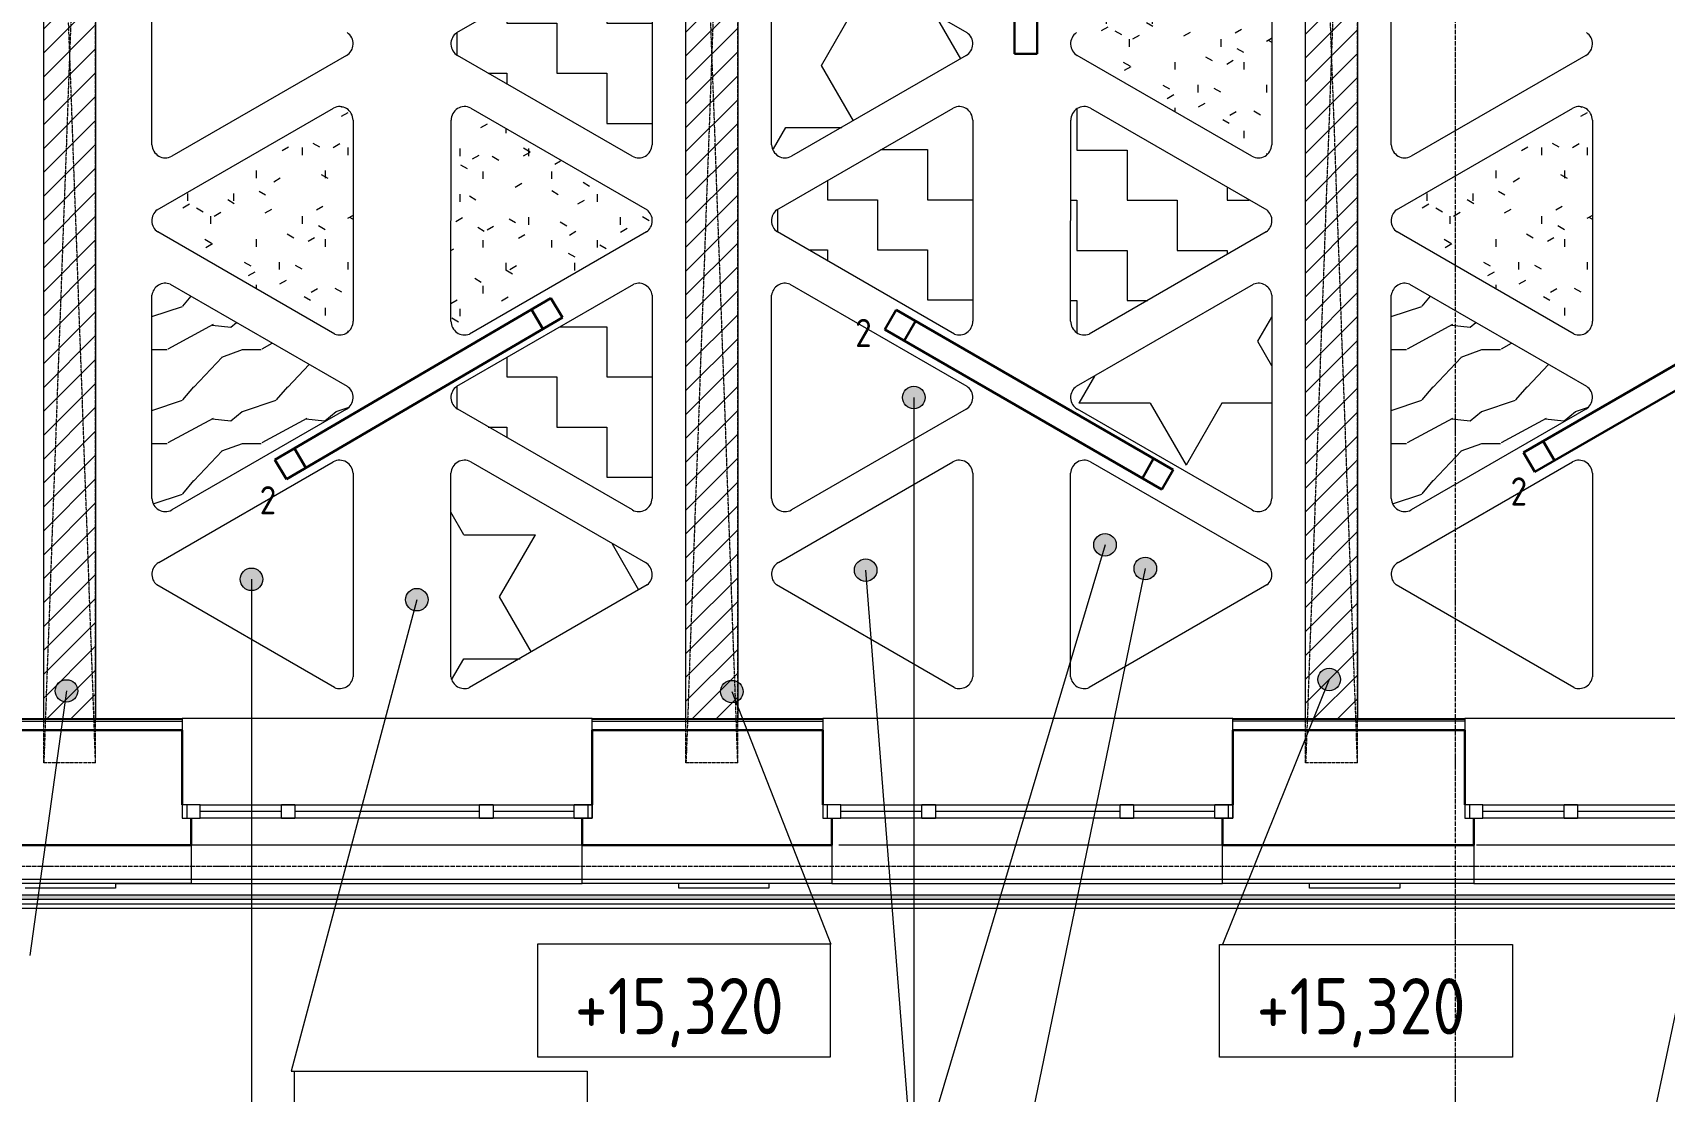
# Model space of a CAD drawing. Header units: millimetres. Extents: x -10051 to 73829, y -4843 to 44223.
# Drawn here: x 24235 to 31477, y 796 to 5495 of the extents above; entities that cross this region are included whole.
import ezdxf

# ---------------------------------------------------------------- set-up
doc = ezdxf.new("R2010")
doc.units = ezdxf.units.MM
doc.linetypes.add('ADSK_Линия сетки', pattern=[25, 20, -2.5, 0, -2.5])
doc.linetypes.add('ADSK_Штрихпунктирная 2 точки_ш15 п1_5 п1_5 п1_5', pattern=[19.5, 15, -1.5, 0, -1.5, 0, -1.5])
for name, color, linetype, lineweight in [('_ Окна', 7, 'Continuous', 9), ('Аннотация', 7, 'Continuous', 20), ('Марки', 7, 'Continuous', 20), ('Окна', 7, 'Continuous', 9), ('Оси', 7, 'Continuous', 9), ('Отметки', 7, 'Continuous', 9), ('Потолки', 7, 'Continuous', 9), ('Потолки штриховка', 7, 'Continuous', 9), ('Стены наружные', 7, 'Continuous', 18), ('Стены несущие', 7, 'Continuous', 30), ('Стены отделка', 7, 'Continuous', 30), ('Стены штриховка', 7, 'Continuous', 9), ('Стены штриховка поверхности', 7, 'Continuous', 18)]:
    doc.layers.add(name, color=color, linetype=linetype, lineweight=lineweight)
doc.layers.add('Линии', color=7, linetype='Continuous', lineweight=9, true_color=0x00a600)
doc.styles.add('GOST Common_2', font='GOST_Common.ttf', dxfattribs={"width": 0.9, "height": 250})
doc.styles.add('GOST Common_4', font='GOST_Common.ttf', dxfattribs={"width": 0.9, "height": 200})

# ---------------------------------------------------------------- blocks, each defined once
blk = doc.blocks.new('окно трехпол с фрамугой - 1800 и 1820х2300_h___нов_ ок15_ С ПРИВОДОМ-3466761-План потолков 4-го этажа')
at = {"layer": '_ Окна', "lineweight": 18}
for p, q in [((-910, 75), (-910, 135)), ((-910, 135), (-830, 135)), ((-830, 75), (-910, 75)), ((-830, 135), (-830, 75)), ((-470, 75), (-470, 135)), ((-470, 135), (-410, 135)), ((-410, 75), (-470, 75)), ((-410, 135), (-410, 75)), ((410, 75), (410, 135)), ((410, 135), (470, 135)), ((470, 75), (410, 75)), ((470, 135), (470, 75)), ((830, 135), (830, 75)), ((910, 135), (830, 135)), ((830, 75), (910, 75)), ((910, 75), (910, 135))]:
    blk.add_line(p, q, dxfattribs=at)
at = {"layer": '_ Окна'}
for p, q in [((-890, 75), (-890, 135)), ((-830, 105), (-470, 105)), ((-410, 105), (410, 105)), ((470, 105), (830, 105)), ((890, 75), (890, 135))]:
    blk.add_line(p, q, dxfattribs=at)
at = {"layer": 'Окна'}
for p, q in [((-910, 135), (-910, 75)), ((-830, 135), (-910, 135)), ((-910, 75), (-830, 75)), ((-830, 135), (-470, 135)), ((-470, 75), (-830, 75)), ((-410, 135), (-470, 135)), ((-470, 75), (-410, 75)), ((-410, 135), (410, 135)), ((410, 75), (-410, 75)), ((470, 135), (410, 135)), ((410, 75), (470, 75)), ((470, 135), (830, 135)), ((830, 75), (470, 75)), ((910, 135), (830, 135)), ((830, 75), (910, 75)), ((910, 75), (910, 135))]:
    blk.add_line(p, q, dxfattribs=at)
blk = doc.blocks.new('окно трехпол с фрамугой - 1800 и 1820х2300_h___нов_ ок15_ С ПРИВОДОМ-V3-План потолков 4-го этажа')
at = {"layer": '_ Окна', "lineweight": 18}
for p, q in [((-910, 75), (-910, 135)), ((-910, 135), (-830, 135)), ((-830, 75), (-910, 75)), ((-830, 135), (-830, 75)), ((-470, 75), (-470, 135)), ((-470, 135), (-410, 135)), ((-410, 75), (-470, 75)), ((-410, 135), (-410, 75)), ((410, 75), (410, 135)), ((410, 135), (470, 135)), ((470, 75), (410, 75)), ((470, 135), (470, 75)), ((830, 135), (830, 75)), ((910, 135), (830, 135)), ((830, 75), (910, 75)), ((910, 75), (910, 135))]:
    blk.add_line(p, q, dxfattribs=at)
at = {"layer": '_ Окна'}
for p, q in [((-890, 75), (-890, 135)), ((-830, 105), (-470, 105)), ((-410, 105), (410, 105)), ((470, 105), (830, 105)), ((890, 75), (890, 135))]:
    blk.add_line(p, q, dxfattribs=at)
at = {"layer": 'Окна'}
for p, q in [((-910, 135), (-910, 75)), ((-830, 135), (-910, 135)), ((-910, 75), (-830, 75)), ((-830, 135), (-470, 135)), ((-470, 75), (-830, 75)), ((-410, 135), (-470, 135)), ((-470, 75), (-410, 75)), ((-410, 135), (410, 135)), ((410, 75), (-410, 75)), ((470, 135), (410, 135)), ((410, 75), (470, 75)), ((470, 135), (830, 135)), ((830, 75), (470, 75)), ((910, 135), (830, 135)), ((830, 75), (910, 75)), ((910, 75), (910, 135))]:
    blk.add_line(p, q, dxfattribs=at)
blk = doc.blocks.new('окно трехпол с фрамугой - 1800 и 1820х2300_h___нов_ ок15_ С ПРИВОДОМ-V8-План потолков 4-го этажа')
at = {"layer": '_ Окна', "lineweight": 18}
for p, q in [((-910, 75), (-910, 135)), ((-910, 135), (-830, 135)), ((-830, 75), (-910, 75)), ((-830, 135), (-830, 75)), ((-470, 75), (-470, 135)), ((-470, 135), (-410, 135)), ((-410, 75), (-470, 75)), ((-410, 135), (-410, 75)), ((410, 75), (410, 135)), ((410, 135), (470, 135)), ((470, 75), (410, 75)), ((470, 135), (470, 75)), ((830, 135), (830, 75)), ((910, 135), (830, 135)), ((830, 75), (910, 75)), ((910, 75), (910, 135))]:
    blk.add_line(p, q, dxfattribs=at)
at = {"layer": '_ Окна'}
for p, q in [((-890, 75), (-890, 135)), ((-830, 105), (-470, 105)), ((-410, 105), (410, 105)), ((470, 105), (830, 105)), ((890, 75), (890, 135))]:
    blk.add_line(p, q, dxfattribs=at)
at = {"layer": 'Окна'}
for p, q in [((-910, 135), (-910, 75)), ((-830, 135), (-910, 135)), ((-910, 75), (-830, 75)), ((-830, 135), (-470, 135)), ((-470, 75), (-830, 75)), ((-410, 135), (-470, 135)), ((-470, 75), (-410, 75)), ((-410, 135), (410, 135)), ((410, 75), (-410, 75)), ((470, 135), (410, 135)), ((410, 75), (470, 75)), ((470, 135), (830, 135)), ((830, 75), (470, 75)), ((910, 135), (830, 135)), ((830, 75), (910, 75)), ((910, 75), (910, 135))]:
    blk.add_line(p, q, dxfattribs=at)
blk = doc.blocks.new('Высотные отметки - Рамка-12095-План потолков 4-го этажа')
at = {"layer": 'Аннотация'}
for p, q in [((-6.5, 0), (-6.5, 5)), ((-6.5, 5), (6.5, 5)), ((6.5, 5), (6.5, 0)), ((6.5, 0), (-6.5, 0))]:
    blk.add_line(p, q, dxfattribs=at)

msp = doc.modelspace()

# ---------------------------------------------------------------- hatches: boundary and pattern name
at = {"layer": 'Марки'}
h = msp.add_hatch(color=256, dxfattribs=at)
edge = h.paths.add_edge_path()
edge.add_arc((28145.754, 3875.667), 50, 0, 360)
h = msp.add_hatch(color=256, dxfattribs=at)
edge = h.paths.add_edge_path()
edge.add_arc((28994.467, 3221.069), 50, 0, 360)
h = msp.add_hatch(color=256, dxfattribs=at)
edge = h.paths.add_edge_path()
edge.add_arc((25206.852, 3068.37), 50, 0, 360)
h = msp.add_hatch(color=256, dxfattribs=at)
edge = h.paths.add_edge_path()
edge.add_arc((27932.167, 3108.76), 50, 0, 360)
at = {"layer": 'Отметки'}
h = msp.add_hatch(color=256, dxfattribs=at)
edge = h.paths.add_edge_path()
edge.add_arc((29173.258, 3116.131), 50, 0, 360)
h = msp.add_hatch(color=256, dxfattribs=at)
edge = h.paths.add_edge_path()
edge.add_arc((25940.388, 2977.951), 50, 0, 360)
h = msp.add_hatch(color=256, dxfattribs=at)
edge = h.paths.add_edge_path()
edge.add_arc((24386.11, 2573.005), 50, 0, 360)
h = msp.add_hatch(color=256, dxfattribs=at)
edge = h.paths.add_edge_path()
edge.add_arc((27337.932, 2570.042), 50, 0, 360)
h = msp.add_hatch(color=256, dxfattribs=at)
edge = h.paths.add_edge_path()
edge.add_arc((29989.427, 2623.409), 50, 0, 360)
at = {"layer": 'Потолки штриховка', "lineweight": 18, "true_color": 0x787878}
h = msp.add_hatch(dxfattribs=at)
h.set_pattern_fill('FP_47', color=8, style=0, pattern_type=2)
h.set_pattern_definition([(45, (0, 0), (-53.03301, 53.03301), [])])
h.paths.add_polyline_path([(32890.5, 2450.232), (32890.5, 6647.262), (32734.835, 6647.262), (32735.232, 2450.232), (32886.9, 2450.232)])
h.paths.add_polyline_path([(32892.5, 2448.232), (32890.5, 2450.232), (32890.5, 2448.232)])
h.paths.add_polyline_path([(30046.961, 2450.232), (30114.835, 2450.232), (30114.835, 8393.238), (29884.835, 8393.238), (29885.299, 2450.232)])
h.paths.add_polyline_path([(27134.835, 2450.232), (27364.835, 2450.232), (27364.835, 8230.781), (27134.835, 8230.781), (27134.835, 2477.583)])
h.paths.add_polyline_path([(24514.835, 2450.232), (24514.835, 8393.238), (24284.835, 8393.238), (24284.835, 2450.232), (24514.372, 2450.232)])
h.paths.add_polyline_path([(21485.312, 2450.232), (21714.835, 2450.232), (21714.359, 8220.788), (21484.835, 8220.788), (21484.835, 2450.232)])
h.paths.add_polyline_path([(18735.299, 2450.232), (18964.835, 2450.232), (18964.835, 8393.238), (18734.835, 8393.238), (18734.835, 2450.232)])
h.paths.add_polyline_path([(32892.5, 6647.262), (32892.5, 6649.262), (32890.5, 6647.262)])
h.paths.add_polyline_path([(32891.847, 6759.262), (32902.5, 6759.262), (32902.5, 7509.262), (32734.835, 7509.262), (32734.835, 6759.262), (32877.703, 6759.262)])
at = {"layer": 'Потолки штриховка', "lineweight": 18}
h = msp.add_hatch(dxfattribs=at)
h.set_pattern_fill('FP_108', color=256, angle=-90, style=0, pattern_type=2)
h.set_pattern_definition([(270, (-4331.18, 58209.4), (222.25, -222.25), [222.25, -222.25]), (360, (-4331.18, 57987.15), (222.25, 222.25), [222.25, -222.25])])
h.paths.add_polyline_path([(26091.276, 5451.05), (26091.349, 5437.047), (26094.665, 5423.443), (26101.044, 5410.978), (26110.139, 5400.332), (26121.454, 5392.083), (26893.675, 4945.846), (26908.182, 4940.012), (26923.701, 4938.11), (26939.188, 4940.268), (26955.031, 4947.453), (26965.954, 4955.919), (26975.43, 4968.356), (26981.384, 4982.814), (26983.414, 4998.317), (26983.597, 5890.353), (26981.602, 5905.698), (26975.747, 5920.022), (26966.424, 5932.373), (26951.658, 5943.044), (26936.168, 5948.628), (26924.735, 5950.335), (26909.354, 5948.628), (26894.922, 5943.044), (26120.883, 5496.326), (26109.682, 5487.959), (26100.699, 5477.218), (26094.45, 5464.687)])
h = msp.add_hatch(dxfattribs=at)
h.set_pattern_fill('STARS', color=256, scale=100, style=0)
h.set_pattern_definition([(360, (-2902.9, 58966.2), (1e-13, 549.926), [317.5, -317.5]), (60, (-2902.9, 58966.2), (-476.25, 274.963), [317.5, -317.5]), (120, (-2744.16, 59241.2), (-476.25, -274.963), [317.5, -317.5])])
h.paths.add_polyline_path([(27518.881, 4999.7), (27520.51, 4985.822), (27525.313, 4972.7), (27533.03, 4961.05), (27543.238, 4951.508), (27555.381, 4944.594), (27568.796, 4940.686), (27586.449, 4940.686), (27596.488, 4942.561), (27609.254, 4948.242), (28383.306, 5394.828), (28395.288, 5404.4), (28404.44, 5416.669), (28410.194, 5430.884), (28411.872, 5448.309), (28410.194, 5461.318), (28404.452, 5475.52), (28395.271, 5487.829), (28383.306, 5497.386), (27607.823, 5944.937), (27593.39, 5950.509), (27578.013, 5952.205), (27562.713, 5949.914), (27548.507, 5943.786), (27536.341, 5934.23), (27527.022, 5921.88), (27521.171, 5907.558), (27519.177, 5892.217), (27519.051, 5512.892)])
h = msp.add_hatch(dxfattribs=at)
h.set_pattern_fill('FP_85', color=256, angle=-90, style=0, pattern_type=2)
h.set_pattern_definition([(270, (-1581.62, 56672), (101.6, -406.4), [33.528, -271.272, 33.528, -271.272, -1625.6]), (270, (-1581.62, 56672), (101.6, -406.4), [-609.6, 33.528, -576.072, 33.528, -271.272, -711.2]), (270, (-1581.62, 56672), (101.6, -406.4), [-1524, 33.528, -169.672, 33.528, -474.472]), (30, (-1530.82, 56519.6), (301.15272, 291.18818), [33.528, -271.272, 33.528, -271.272, -1625.6]), (30, (-1530.82, 56519.6), (301.15272, 291.18818), [-609.6, 33.528, -576.072, 33.528, -271.272, -711.2]), (30, (-1530.82, 56519.6), (301.15272, 291.18818), [-1524, 33.528, -169.672, 33.528, -474.472]), (150, (-1327.62, 56468.8), (-402.75272, 115.21182), [33.528, -271.272, 33.528, -271.272, -1625.6]), (150, (-1327.62, 56468.8), (-402.75272, 115.21182), [-609.6, 33.528, -576.072, 33.528, -271.272, -711.2]), (150, (-1327.62, 56468.8), (-402.75272, 115.21182), [-1524, 33.528, -169.672, 33.528, -474.472])])
h.paths.add_polyline_path([(28840.832, 5453.346), (28840.905, 5439.344), (28844.222, 5425.74), (28850.601, 5413.275), (28859.696, 5402.628), (28871.01, 5394.379), (29643.232, 4948.142), (29657.738, 4942.308), (29673.258, 4940.406), (29688.744, 4942.564), (29704.588, 4949.749), (29715.511, 4958.215), (29724.987, 4970.652), (29730.94, 4985.11), (29732.97, 5000.614), (29733.154, 5892.649), (29731.158, 5907.994), (29725.304, 5922.319), (29715.98, 5934.669), (29701.215, 5945.341), (29685.725, 5950.925), (29674.291, 5952.631), (29658.911, 5950.925), (29644.479, 5945.341), (28870.458, 5498.636), (28859.239, 5490.256), (28850.255, 5479.515), (28844.006, 5466.984), (28840.905, 5453.66)])
h = msp.add_hatch(dxfattribs=at)
h.set_pattern_fill('FP_85', color=256, angle=-90, style=0, pattern_type=2)
h.set_pattern_definition([(270, (-5658.52, 55885.82), (101.6, -406.4), [33.528, -271.272, 33.528, -271.272, -1625.6]), (270, (-5658.52, 55885.82), (101.6, -406.4), [-609.6, 33.528, -576.072, 33.528, -271.272, -711.2]), (270, (-5658.52, 55885.82), (101.6, -406.4), [-1524, 33.528, -169.672, 33.528, -474.472]), (30, (-5607.72, 55733.42), (301.15272, 291.18818), [33.528, -271.272, 33.528, -271.272, -1625.6]), (30, (-5607.72, 55733.42), (301.15272, 291.18818), [-609.6, 33.528, -576.072, 33.528, -271.272, -711.2]), (30, (-5607.72, 55733.42), (301.15272, 291.18818), [-1524, 33.528, -169.672, 33.528, -474.472]), (150, (-5404.52, 55682.62), (-402.75272, 115.21182), [33.528, -271.272, 33.528, -271.272, -1625.6]), (150, (-5404.52, 55682.62), (-402.75272, 115.21182), [-609.6, 33.528, -576.072, 33.528, -271.272, -711.2]), (150, (-5404.52, 55682.62), (-402.75272, 115.21182), [-1524, 33.528, -169.672, 33.528, -474.472])])
h.paths.add_polyline_path([(24763.931, 4667.164), (24764.004, 4653.162), (24767.321, 4639.558), (24773.7, 4627.093), (24782.795, 4616.446), (24794.11, 4608.197), (25566.331, 4161.96), (25580.838, 4156.126), (25596.357, 4154.224), (25611.843, 4156.382), (25627.687, 4163.567), (25638.61, 4172.033), (25648.086, 4184.47), (25654.04, 4198.928), (25656.07, 4214.432), (25656.253, 5106.467), (25654.257, 5121.812), (25648.403, 5136.137), (25639.079, 5148.487), (25624.314, 5159.159), (25608.824, 5164.743), (25597.39, 5166.449), (25582.01, 5164.743), (25567.578, 5159.159), (24793.558, 4712.454), (24782.338, 4704.074), (24773.355, 4693.333), (24767.106, 4680.802), (24764.004, 4667.478)])
h = msp.add_hatch(dxfattribs=at)
h.set_pattern_fill('FP_85', color=256, angle=-90, style=0, pattern_type=2)
h.set_pattern_definition([(270, (-5771.07, 55882.04), (101.6, -406.4), [33.528, -271.272, 33.528, -271.272, -1625.6]), (270, (-5771.07, 55882.04), (101.6, -406.4), [-609.6, 33.528, -576.072, 33.528, -271.272, -711.2]), (270, (-5771.07, 55882.04), (101.6, -406.4), [-1524, 33.528, -169.672, 33.528, -474.472]), (30, (-5720.27, 55729.64), (301.15272, 291.18818), [33.528, -271.272, 33.528, -271.272, -1625.6]), (30, (-5720.27, 55729.64), (301.15272, 291.18818), [-609.6, 33.528, -576.072, 33.528, -271.272, -711.2]), (30, (-5720.27, 55729.64), (301.15272, 291.18818), [-1524, 33.528, -169.672, 33.528, -474.472]), (150, (-5517.07, 55678.84), (-402.75272, 115.21182), [33.528, -271.272, 33.528, -271.272, -1625.6]), (150, (-5517.07, 55678.84), (-402.75272, 115.21182), [-609.6, 33.528, -576.072, 33.528, -271.272, -711.2]), (150, (-5517.07, 55678.84), (-402.75272, 115.21182), [-1524, 33.528, -169.672, 33.528, -474.472])])
h.paths.add_polyline_path([(26983.919, 4663.388), (26983.846, 4649.385), (26980.529, 4635.781), (26974.15, 4623.316), (26965.055, 4612.67), (26953.74, 4604.421), (26181.519, 4158.184), (26167.012, 4152.35), (26151.493, 4150.448), (26136.007, 4152.606), (26120.163, 4159.791), (26109.24, 4168.257), (26099.764, 4180.694), (26093.81, 4195.152), (26091.78, 4210.655), (26091.597, 5102.691), (26093.592, 5118.036), (26099.447, 5132.36), (26108.77, 5144.711), (26123.536, 5155.383), (26139.026, 5160.966), (26150.46, 5162.673), (26165.84, 5160.966), (26180.272, 5155.383), (26954.292, 4708.678), (26965.512, 4700.297), (26974.495, 4689.556), (26980.744, 4677.026), (26983.846, 4663.701)])
h = msp.add_hatch(dxfattribs=at)
h.set_pattern_fill('FP_108', color=256, angle=-90, style=0, pattern_type=2)
h.set_pattern_definition([(270, (-2908.1, 57426.2), (222.25, -222.25), [222.25, -222.25]), (360, (-2908.1, 57203.96), (222.25, 222.25), [222.25, -222.25])])
h.paths.add_polyline_path([(27514.358, 4667.86), (27514.431, 4653.858), (27517.747, 4640.254), (27524.127, 4627.789), (27533.221, 4617.142), (27544.536, 4608.893), (28316.758, 4162.656), (28331.264, 4156.822), (28346.784, 4154.92), (28362.27, 4157.078), (28378.113, 4164.263), (28389.037, 4172.729), (28398.512, 4185.166), (28404.466, 4199.624), (28406.496, 4215.127), (28406.68, 5107.163), (28404.684, 5122.508), (28398.83, 5136.833), (28389.506, 5149.183), (28374.741, 5159.855), (28359.251, 5165.439), (28347.817, 5167.145), (28332.437, 5165.439), (28318.005, 5159.855), (27543.965, 4713.136), (27532.764, 4704.77), (27523.781, 4694.028), (27517.532, 4681.498)])
h = msp.add_hatch(dxfattribs=at)
h.set_pattern_fill('FP_108', color=256, angle=-90, style=0, pattern_type=2)
h.set_pattern_definition([(270, (-2912.02, 57423.6), (222.25, -222.25), [222.25, -222.25]), (360, (-2912.02, 57201.34), (222.25, 222.25), [222.25, -222.25])])
h.paths.add_polyline_path([(29733.642, 4665.245), (29733.569, 4651.243), (29730.252, 4637.639), (29723.873, 4625.174), (29714.778, 4614.527), (29703.463, 4606.278), (28931.242, 4160.041), (28916.735, 4154.207), (28901.216, 4152.305), (28885.73, 4154.463), (28869.886, 4161.649), (28858.963, 4170.114), (28849.487, 4182.552), (28843.533, 4197.01), (28841.503, 4212.513), (28841.32, 5104.548), (28843.315, 5119.894), (28849.17, 5134.218), (28858.493, 5146.568), (28873.259, 5157.24), (28888.749, 5162.824), (28900.183, 5164.53), (28915.563, 5162.824), (28929.995, 5157.24), (29704.034, 4710.521), (29715.235, 4702.155), (29724.218, 4691.414), (29730.467, 4678.883)])
h = msp.add_hatch(dxfattribs=at)
h.set_pattern_fill('FP_85', color=256, angle=-90, style=0, pattern_type=2)
h.set_pattern_definition([(270, (-158.52, 55885.82), (101.6, -406.4), [33.528, -271.272, 33.528, -271.272, -1625.6]), (270, (-158.52, 55885.82), (101.6, -406.4), [-609.6, 33.528, -576.072, 33.528, -271.272, -711.2]), (270, (-158.52, 55885.82), (101.6, -406.4), [-1524, 33.528, -169.672, 33.528, -474.472]), (30, (-107.72, 55733.42), (301.15272, 291.18818), [33.528, -271.272, 33.528, -271.272, -1625.6]), (30, (-107.72, 55733.42), (301.15272, 291.18818), [-609.6, 33.528, -576.072, 33.528, -271.272, -711.2]), (30, (-107.72, 55733.42), (301.15272, 291.18818), [-1524, 33.528, -169.672, 33.528, -474.472]), (150, (95.48, 55682.62), (-402.75272, 115.21182), [33.528, -271.272, 33.528, -271.272, -1625.6]), (150, (95.48, 55682.62), (-402.75272, 115.21182), [-609.6, 33.528, -576.072, 33.528, -271.272, -711.2]), (150, (95.48, 55682.62), (-402.75272, 115.21182), [-1524, 33.528, -169.672, 33.528, -474.472])])
h.paths.add_polyline_path([(30263.931, 4667.164), (30264.004, 4653.162), (30267.321, 4639.558), (30273.7, 4627.093), (30282.795, 4616.446), (30294.11, 4608.197), (31066.331, 4161.96), (31080.838, 4156.126), (31096.357, 4154.224), (31111.843, 4156.382), (31127.687, 4163.567), (31138.61, 4172.033), (31148.086, 4184.47), (31154.04, 4198.928), (31156.07, 4214.432), (31156.253, 5106.467), (31154.257, 5121.812), (31148.403, 5136.137), (31139.079, 5148.487), (31124.314, 5159.159), (31108.824, 5164.743), (31097.39, 5166.449), (31082.01, 5164.743), (31067.578, 5159.159), (30293.558, 4712.454), (30282.338, 4704.074), (30273.355, 4693.333), (30267.106, 4680.802), (30264.004, 4667.478)])
h = msp.add_hatch(dxfattribs=at)
h.set_pattern_fill('FP_107', color=256, angle=-90, style=0, pattern_type=2)
h.set_pattern_definition([(18.435, (-5657.2, 54207.16), (832.99954, 416.50086), [158.051, -1159.038]), (49.399, (-5507.26, 54257.137), (2082.486787, 2499.010644), [76.799, -3763.143]), (46.848, (-5457.28, 53898.947), (5830.957739, 6247.5402574), [182.691, -8951.868]), (19.983, (-5332.33, 54032.227), (3332.002656, 1249.49393), [97.5, -4777.508]), (360, (-5657.2, 54065.55), (416.5, 416.5), [83.3, -333.2]), (28.443, (-5573.9, 54065.547), (-5414.4962996, -2915.5071394), [227.365, -11140.87]), (354.289, (-5373.98, 54173.837), (-3748.496867, 416.5263), [83.716, -4102.058]), (39.806, (-5290.68, 54165.507), (-2082.48651, -1666.01521), [65.059, -3187.91])])
h.paths.add_polyline_path([(24764.882, 3588.786), (24764.882, 3428.663), (24766.519, 3414.743), (24771.341, 3401.583), (24779.084, 3389.9), (24789.327, 3380.333), (24801.51, 3373.403), (24814.968, 3369.488), (24828.967, 3368.802), (24847.273, 3373.403), (24855.545, 3377.09), (25627.85, 3822.807), (25640.234, 3832.363), (25649.727, 3844.796), (25655.684, 3859.26), (25657.699, 3874.773), (25655.636, 3890.279), (25649.635, 3904.725), (25640.104, 3917.128), (25627.691, 3926.647), (24853.528, 4373.606), (24839.096, 4379.178), (24823.718, 4380.875), (24808.418, 4378.583), (24794.213, 4372.455), (24782.046, 4362.899), (24772.728, 4350.55), (24766.877, 4336.228), (24764.882, 4320.886), (24764.882, 3875.474)])
h = msp.add_hatch(dxfattribs=at)
h.set_pattern_fill('FP_108', color=256, angle=-90, style=0, pattern_type=2)
h.set_pattern_definition([(270, (-4331.18, 56639.43), (222.25, -222.25), [222.25, -222.25]), (360, (-4331.18, 56417.18), (222.25, 222.25), [222.25, -222.25])])
h.paths.add_polyline_path([(26091.276, 3881.078), (26091.349, 3867.076), (26094.665, 3853.472), (26101.044, 3841.007), (26110.139, 3830.36), (26121.454, 3822.112), (26893.675, 3375.875), (26908.182, 3370.041), (26923.701, 3368.138), (26939.188, 3370.297), (26955.031, 3377.482), (26965.954, 3385.948), (26975.43, 3398.385), (26981.384, 3412.843), (26983.414, 3428.346), (26983.597, 4320.382), (26981.602, 4335.727), (26975.747, 4350.051), (26966.424, 4362.402), (26951.658, 4373.073), (26936.168, 4378.657), (26924.735, 4380.364), (26909.354, 4378.657), (26894.922, 4373.073), (26120.883, 3926.355), (26109.682, 3917.988), (26100.699, 3907.247), (26094.45, 3894.716)])
h = msp.add_hatch(dxfattribs=at)
h.set_pattern_fill('STARS', color=256, scale=100, angle=180, style=0)
h.set_pattern_definition([(180, (5700, 5e-13), (-7e-14, -549.926), [317.5, -317.5]), (240, (5700, 5e-13), (476.25, -274.963), [317.5, -317.5]), (300, (5541.25, -274.96), (476.25, 274.963), [317.5, -317.5])])
h.paths.add_polyline_path([(28841.246, 3881.106), (28841.319, 3867.103), (28844.636, 3853.499), (28851.015, 3841.034), (28860.11, 3830.388), (28871.425, 3822.139), (29643.646, 3375.902), (29658.153, 3370.068), (29673.672, 3368.166), (29689.158, 3370.324), (29703.681, 3376.486), (29715.925, 3385.975), (29725.401, 3398.412), (29731.354, 3412.87), (29733.385, 3428.373), (29733.568, 4320.409), (29731.572, 4335.754), (29725.718, 4350.078), (29716.394, 4362.429), (29701.629, 4373.101), (29686.139, 4378.684), (29674.705, 4380.391), (29659.325, 4378.684), (29644.893, 4373.101), (28870.873, 3926.396), (28859.653, 3918.015), (28850.67, 3907.274), (28844.421, 3894.744)])
h = msp.add_hatch(dxfattribs=at)
h.set_pattern_fill('FP_107', color=256, angle=-90, style=0, pattern_type=2)
h.set_pattern_definition([(18.435, (-157.2, 54207.16), (832.99954, 416.50086), [158.051, -1159.038]), (49.399, (-7.26, 54257.137), (2082.486787, 2499.010644), [76.799, -3763.143]), (46.848, (42.72, 53898.947), (5830.957739, 6247.5402574), [182.691, -8951.868]), (19.983, (167.67, 54032.227), (3332.002656, 1249.49393), [97.5, -4777.508]), (360, (-157.2, 54065.55), (416.5, 416.5), [83.3, -333.2]), (28.443, (-73.9, 54065.547), (-5414.4962996, -2915.5071394), [227.365, -11140.87]), (354.289, (126.02, 54173.837), (-3748.496867, 416.5263), [83.716, -4102.058]), (39.806, (209.32, 54165.507), (-2082.48651, -1666.01521), [65.059, -3187.91])])
h.paths.add_polyline_path([(30264.882, 3588.786), (30264.882, 3428.663), (30266.519, 3414.743), (30271.341, 3401.583), (30279.084, 3389.9), (30289.327, 3380.333), (30301.51, 3373.403), (30314.968, 3369.488), (30328.967, 3368.802), (30347.273, 3373.403), (30355.545, 3377.09), (31127.85, 3822.807), (31140.234, 3832.363), (31149.727, 3844.796), (31155.684, 3859.26), (31157.699, 3874.773), (31155.636, 3890.279), (31149.635, 3904.725), (31140.104, 3917.128), (31127.691, 3926.647), (30353.528, 4373.606), (30339.096, 4379.178), (30323.718, 4380.875), (30308.418, 4378.583), (30294.213, 4372.455), (30282.046, 4362.899), (30272.728, 4350.55), (30266.877, 4336.228), (30264.882, 4320.886), (30264.882, 3875.474)])
h = msp.add_hatch(dxfattribs=at)
h.set_pattern_fill('STARS', color=256, scale=100, style=0)
h.set_pattern_definition([(360, (-4331.3, 56608.5), (1e-13, 549.926), [317.5, -317.5]), (60, (-4331.3, 56608.5), (-476.25, 274.963), [317.5, -317.5]), (120, (-4172.54, 56883.5), (-476.25, -274.963), [317.5, -317.5])])
h.paths.add_polyline_path([(26090.491, 2642.001), (26092.12, 2628.123), (26096.924, 2615.002), (26104.64, 2603.352), (26114.848, 2593.81), (26126.991, 2586.896), (26140.406, 2582.987), (26158.06, 2582.987), (26168.098, 2584.862), (26180.864, 2590.544), (26954.916, 3037.129), (26966.898, 3046.701), (26976.051, 3058.971), (26981.805, 3073.186), (26983.482, 3090.611), (26981.805, 3103.62), (26976.062, 3117.822), (26966.881, 3130.13), (26954.916, 3139.688), (26179.433, 3587.238), (26165.001, 3592.81), (26149.623, 3594.507), (26134.323, 3592.215), (26120.118, 3586.087), (26107.951, 3576.531), (26098.633, 3564.182), (26092.782, 3549.86), (26090.787, 3534.518), (26090.661, 3155.193)])
at = {"layer": 'Стены штриховка поверхности', "true_color": 0xcacbcc}
msp.add_hatch(color=9, dxfattribs=at).paths.add_polyline_path([(7898.134, 1648.232), (41279.839, 1648.232), (41279.839, 1668.232), (7898.134, 1668.232)])

# ---------------------------------------------------------------- linework, layer by layer
at = {"layer": 'Линии', "color": 7, "linetype": 'ADSK_Штрихпунктирная 2 точки_ш15 п1_5 п1_5 п1_5'}
for p, q in [((24284.835, 2253.428), (24284.835, 8565.209)), ((24514.835, 8565.209), (24284.835, 2253.428)), ((24514.835, 2253.428), (24284.835, 8565.209)), ((24514.835, 2253.428), (24514.835, 8565.209)), ((27134.835, 2253.428), (27134.835, 8565.209)), ((27364.835, 8565.209), (27134.835, 2253.428)), ((27364.835, 2253.428), (27134.835, 8565.209)), ((27364.835, 2253.428), (27364.835, 8565.209)), ((29884.835, 2253.428), (29884.835, 8565.209)), ((30114.835, 8565.209), (29884.835, 2253.428)), ((30114.835, 2253.428), (29884.835, 8565.209)), ((30114.835, 2253.428), (30114.835, 8565.209)), ((24514.835, 2253.428), (24284.835, 2253.428)), ((27364.835, 2253.428), (27134.835, 2253.428)), ((30114.835, 2253.428), (29884.835, 2253.428))]:
    msp.add_line(p, q, dxfattribs=at)
at = {"layer": 'Линии', "color": 5, "lineweight": 30, "true_color": 0x0000ff}
for p, q in [((28592.943, 6820.752), (28592.943, 5400.752)), ((28692.943, 5400.752), (28692.943, 6820.752)), ((28592.943, 5400.752), (28692.943, 5400.752)), ((25310.818, 3598.594), (26535.802, 4316.795)), ((26535.802, 4316.795), (26586.38, 4230.528)), ((26586.38, 4230.528), (25361.395, 3512.327)), ((26449.536, 4266.217), (26500.113, 4179.951)), ((28017.045, 4177.342), (28067.031, 4263.953)), ((28067.031, 4263.953), (29296.907, 3554.161)), ((28103.656, 4127.357), (28153.642, 4213.968)), ((29246.921, 3467.55), (28017.045, 4177.342)), ((25447.662, 3562.905), (25397.084, 3649.171)), ((25361.395, 3512.327), (25310.818, 3598.594)), ((29210.296, 3604.146), (29160.31, 3517.535)), ((29296.907, 3554.161), (29246.921, 3467.55))]:
    msp.add_line(p, q, dxfattribs=at)
at = {"layer": 'Линии', "color": 1, "lineweight": 30, "true_color": 0xff0000}
for p, q in [((30852.331, 3631.859), (32081.967, 4342.067)), ((32131.982, 4255.473), (30902.346, 3545.265)), ((30902.346, 3545.265), (30852.331, 3631.859)), ((30988.94, 3595.28), (30938.925, 3681.874))]:
    msp.add_line(p, q, dxfattribs=at)
at = {"layer": 'Марки'}
for p, q in [((28145.754, 3875.667), (28145.754, 376.488)), ((28994.467, 3221.069), (28145.754, 376.488)), ((25206.852, 3068.37), (25206.852, 542.925)), ((27932.167, 3108.76), (28145.754, 376.488))]:
    msp.add_line(p, q, dxfattribs=at)
for centre in [(28145.754, 3875.667), (28994.467, 3221.069), (25206.852, 3068.37), (27932.167, 3108.76)]:
    msp.add_circle(centre, 50, dxfattribs=at)
at = {"layer": 'Оси', "linetype": 'ADSK_Линия сетки'}
for p, q in [((30549.565, -3698.875), (30549.565, 14717.605)), ((-9251.096, 1795), (42920.584, 1795))]:
    msp.add_line(p, q, dxfattribs=at)
at = {"layer": 'Отметки', "lineweight": 20}
for p, q in [((29173.258, 3116.131), (28668.151, 676.479)), ((25940.388, 2977.951), (25382.449, 884.997)), ((31920.791, 3015.83), (31428.747, 684.478)), ((29989.427, 2623.409), (29515.834, 1448.034)), ((24386.11, 2573.005), (24222.342, 1398.717)), ((27337.932, 2570.042), (27778.349, 1448.738)), ((27778.349, 1448.738), (27126.524, 1448.738)), ((29515.834, 1448.034), (30152.46, 1448.034)), ((25382.449, 884.997), (26046.835, 884.997))]:
    msp.add_line(p, q, dxfattribs=at)
at = {"layer": 'Отметки'}
for centre in [(29173.258, 3116.131), (25940.388, 2977.951), (24386.11, 2573.005), (27337.932, 2570.042), (29989.427, 2623.409)]:
    msp.add_circle(centre, 50, dxfattribs=at)
at = {"layer": 'Потолки'}
for p, q in [((24284.835, 2450.232), (24284.835, 8393.238)), ((24514.835, 8393.238), (24514.835, 2450.232)), ((29884.835, 2450.232), (29884.835, 8393.238)), ((30114.835, 8393.238), (30114.835, 2450.232)), ((27134.835, 2450.232), (27134.835, 8230.781)), ((27364.835, 8230.781), (27364.835, 2450.232)), ((26117.931, 5494.749), (26903.451, 5948.228)), ((27596.22, 5948.228), (28381.739, 5494.749)), ((24764.955, 4996.615), (24764.956, 5899.758)), ((26984.715, 5899.758), (26984.716, 4996.615)), ((27514.955, 4996.615), (27514.956, 5899.758)), ((29734.715, 5899.758), (29734.716, 4996.615)), ((30264.955, 4996.615), (30264.956, 5899.758)), ((25628.064, 5393.185), (24852.968, 4945.917)), ((26896.703, 4945.917), (26121.607, 5393.185)), ((28378.064, 5393.185), (27602.968, 4945.917)), ((29646.703, 4945.917), (28871.607, 5393.185)), ((31128.064, 5393.185), (30352.968, 4945.917)), ((24787.763, 4707.867), (25570.218, 5159.971)), ((26179.452, 5159.971), (26961.908, 4707.867)), ((27537.763, 4707.867), (28320.218, 5159.971)), ((28929.452, 5159.971), (29711.908, 4707.867)), ((30287.763, 4707.867), (31070.218, 5159.971)), ((25657.345, 5106.307), (25657.798, 4213.426)), ((26091.873, 4213.426), (26092.326, 5106.307)), ((28407.345, 5106.307), (28407.798, 4213.426)), ((28841.873, 4213.426), (28842.326, 5106.307)), ((31157.345, 5106.307), (31157.798, 4213.426)), ((25576.028, 4157.182), (24790.35, 4610.617)), ((26959.321, 4610.617), (26173.642, 4157.182)), ((28326.028, 4157.182), (27540.35, 4610.617)), ((29709.321, 4610.617), (28923.642, 4157.182)), ((31076.028, 4157.182), (30290.35, 4610.617)), ((24846.099, 4378.442), (25631.778, 3925.007)), ((26117.893, 3925.007), (26903.571, 4378.442)), ((27596.099, 4378.442), (28381.778, 3925.007)), ((28867.893, 3925.007), (29653.571, 4378.442)), ((30346.099, 4378.442), (31131.778, 3925.007)), ((24764.835, 3426.831), (24764.835, 4329.972)), ((26984.835, 4329.972), (26984.835, 3426.831)), ((27514.835, 3426.831), (27514.835, 4329.972)), ((29734.835, 4329.972), (29734.835, 3426.831)), ((30264.835, 3426.831), (30264.835, 4329.972)), ((25627.583, 3823.255), (24852.845, 3376.134)), ((26896.826, 3376.134), (26122.088, 3823.255)), ((28377.583, 3823.255), (27602.845, 3376.134)), ((29646.826, 3376.134), (28872.088, 3823.255)), ((31127.583, 3823.255), (30352.845, 3376.134)), ((24794.828, 3142.651), (25569.841, 3589.93)), ((26179.83, 3589.93), (26954.843, 3142.651)), ((27544.828, 3142.651), (28319.841, 3589.93)), ((28929.83, 3589.93), (29704.843, 3142.651)), ((30294.828, 3142.651), (31069.841, 3589.93)), ((25657.85, 3539.233), (25657.85, 2636.092)), ((26091.82, 2636.092), (26091.82, 3539.233)), ((28407.85, 3539.233), (28407.85, 2636.092)), ((28841.82, 2636.092), (28841.82, 3539.233)), ((31157.85, 3539.233), (31157.85, 2636.092)), ((25575.092, 2588.218), (24787.134, 3043.502)), ((26962.536, 3043.502), (26174.578, 2588.218)), ((28325.092, 2588.218), (27537.134, 3043.502)), ((29712.536, 3043.502), (28924.578, 2588.218)), ((31075.092, 2588.218), (30287.134, 3043.502))]:
    msp.add_line(p, q, dxfattribs=at)
for centre, radius, start, end in [((25597.742, 5445.131), 60.148, 300.2735693, 55.5813973), ((26151.929, 5445.131), 60.148, 124.4186027, 239.7264307), ((28347.742, 5445.131), 60.148, 300.2735693, 55.5813973), ((28901.929, 5445.131), 60.148, 124.4186027, 239.7264307), ((31097.742, 5445.131), 60.148, 300.2735693, 55.5813973), ((25597.236, 5106.276), 60.109, 0.0290604, 116.710287), ((26152.434, 5106.276), 60.109, 63.289713, 179.9709396), ((28347.236, 5106.276), 60.109, 0.0290604, 116.710287), ((28902.434, 5106.276), 60.109, 63.289713, 179.9709396), ((31097.236, 5106.276), 60.109, 0.0290604, 116.710287), ((24825.013, 4999.132), 60.111, 182.3996148, 297.7132576), ((26924.657, 4999.132), 60.111, 242.2867424, 357.6003852), ((27575.013, 4999.132), 60.111, 182.3996148, 297.7132576), ((29674.657, 4999.132), 60.111, 242.2867424, 357.6003852), ((30325.013, 4999.132), 60.111, 182.3996148, 297.7132576), ((24824.305, 4660.18), 60.079, 127.4623563, 235.5853238), ((26925.366, 4660.18), 60.079, 304.4146762, 52.5376437), ((27574.305, 4660.18), 60.079, 127.4623563, 235.5853238), ((29675.366, 4660.18), 60.079, 304.4146762, 52.5376437), ((30324.305, 4660.18), 60.079, 127.4623563, 235.5853238), ((24824.541, 4322.229), 60.205, 69.0176136, 172.6104707), ((26925.13, 4322.229), 60.205, 7.3895293, 110.9823864), ((27574.541, 4322.229), 60.205, 69.0176136, 172.6104707), ((29675.13, 4322.229), 60.205, 7.3895293, 110.9823864), ((30324.541, 4322.229), 60.205, 69.0176136, 172.6104707), ((25597.587, 4213.395), 60.205, 249.0176136, 0.0290604), ((26152.084, 4213.395), 60.205, 179.9709396, 290.9823864), ((28347.587, 4213.395), 60.205, 249.0176136, 0.0290604), ((28902.084, 4213.395), 60.205, 179.9709396, 290.9823864), ((31097.587, 4213.395), 60.205, 249.0176136, 0.0290604), ((25597.823, 3875.444), 60.079, 299.6928134, 55.5853238), ((26151.848, 3875.444), 60.079, 124.4146762, 240.3071866), ((28347.823, 3875.444), 60.079, 299.6928134, 55.5853238), ((28901.848, 3875.444), 60.079, 124.4146762, 240.3071866), ((31097.823, 3875.444), 60.079, 299.6928134, 55.5853238), ((25597.794, 3536.717), 60.109, 2.3996147, 117.7132546), ((26151.876, 3536.717), 60.109, 62.2867454, 177.6003853), ((28347.794, 3536.717), 60.109, 2.3996147, 117.7132546), ((28901.876, 3536.717), 60.109, 62.2867454, 177.6003853), ((31097.794, 3536.717), 60.109, 2.3996147, 117.7132546), ((24824.891, 3429.348), 60.109, 182.3996147, 297.7132546), ((26924.779, 3429.348), 60.109, 242.2867454, 357.6003853), ((27574.891, 3429.348), 60.109, 182.3996147, 297.7132546), ((29674.779, 3429.348), 60.109, 242.2867454, 357.6003853), ((30324.891, 3429.348), 60.109, 182.3996147, 297.7132546), ((24824.598, 3090.468), 60.078, 119.7041513, 231.4216491), ((26925.073, 3090.468), 60.078, 308.5783509, 60.2958487), ((27574.598, 3090.468), 60.078, 119.7041513, 231.4216491), ((29675.073, 3090.468), 60.078, 308.5783509, 60.2958487), ((30324.598, 3090.468), 60.078, 119.7041513, 231.4216491), ((25598.145, 2643.835), 60.205, 247.4867681, 352.6104707), ((26151.526, 2643.835), 60.205, 187.3895293, 292.5132319), ((28348.145, 2643.835), 60.205, 247.4867681, 352.6104707), ((28901.526, 2643.835), 60.205, 187.3895293, 292.5132319), ((31098.145, 2643.835), 60.205, 247.4867681, 352.6104707)]:
    msp.add_arc(centre, radius, start, end, dxfattribs=at)
at = {"layer": 'Стены наружные'}
for p, q in [((26719.137, 2450.232), (24899.137, 2450.232)), ((29561.501, 2450.232), (27741.501, 2450.232)), ((32411.5, 2450.232), (30591.5, 2450.232)), ((26674.137, 1888.232), (24939.137, 1888.232)), ((29516.501, 1888.232), (27813.139, 1888.232)), ((32366.5, 1888.232), (30643.139, 1888.232)), ((24939.137, 1738.232), (26674.137, 1738.232)), ((27781.501, 1738.232), (29516.501, 1738.232)), ((30631.5, 1738.232), (32366.5, 1738.232)), ((7848.134, 1668.232), (41315.099, 1668.232)), ((24939.137, 1718.232), (26674.137, 1718.232)), ((27781.501, 1718.232), (29516.501, 1718.232)), ((30631.5, 1718.232), (32366.5, 1718.232)), ((13034.248, 1608.232), (35706.597, 1608.232)), ((13034.319, 1628.232), (35706.597, 1628.232)), ((13034.39, 1648.232), (35706.597, 1648.232))]:
    msp.add_line(p, q, dxfattribs=at)
at = {"layer": 'Стены несущие'}
for p, q in [((23919.142, 2398.232), (24899.137, 2398.232)), ((24899.137, 2398.232), (24899.137, 2068.232)), ((26719.137, 2068.232), (26719.137, 2398.232)), ((26719.137, 2398.232), (27741.501, 2398.232)), ((27741.501, 2398.232), (27741.501, 2068.232)), ((30591.5, 2398.232), (29561.501, 2398.232)), ((29561.501, 2068.232), (29561.501, 2398.232)), ((30591.5, 2398.232), (30591.5, 2068.232)), ((24939.137, 2008.232), (24939.137, 1888.232)), ((26674.137, 1888.232), (26674.137, 2008.232)), ((27781.501, 2008.232), (27781.501, 1888.232)), ((29516.501, 1888.232), (29516.501, 2008.232)), ((30631.5, 2008.232), (30631.5, 1888.232)), ((24939.137, 1888.232), (23874.142, 1888.232)), ((26674.137, 1888.232), (27781.501, 1888.232)), ((29516.501, 1888.232), (30631.5, 1888.232))]:
    msp.add_line(p, q, dxfattribs=at)
at = {"layer": 'Стены отделка', "lineweight": 9}
for p, q in [((23919.142, 2450.232), (24899.137, 2450.232)), ((24899.137, 2450.232), (24899.137, 2398.232)), ((26719.137, 2398.232), (26719.137, 2450.232)), ((26719.137, 2450.232), (27741.501, 2450.232)), ((27741.501, 2450.232), (27741.501, 2398.232)), ((29561.501, 2398.232), (29561.501, 2450.232)), ((29561.501, 2450.232), (30591.5, 2450.232)), ((29593.139, 2438.232), (29561.501, 2438.232)), ((30591.5, 2450.232), (30591.5, 2398.232)), ((24939.137, 1888.232), (24939.137, 1717.232)), ((26674.137, 1888.232), (26674.137, 1888.232)), ((26674.137, 1718.232), (26674.137, 1888.232)), ((27781.501, 1888.232), (27781.501, 1718.232)), ((29516.501, 1888.232), (29516.501, 1888.232)), ((29516.501, 1718.232), (29516.501, 1888.232)), ((30631.5, 1888.232), (30631.5, 1718.232)), ((23874.142, 1738.232), (24939.137, 1738.232)), ((26674.137, 1738.232), (27781.501, 1738.232)), ((29516.501, 1738.232), (30631.5, 1738.232)), ((24939.137, 1718.232), (23874.142, 1718.232)), ((24602.5, 1698.232), (24202.5, 1698.232)), ((24602.5, 1717.232), (24602.5, 1698.232)), ((24939.137, 1717.232), (24602.5, 1717.232)), ((27781.501, 1718.232), (26674.137, 1718.232)), ((27102.5, 1698.232), (27102.5, 1718.232)), ((27502.5, 1698.232), (27102.5, 1698.232)), ((27502.5, 1718.232), (27502.5, 1698.232)), ((30631.5, 1718.232), (29516.501, 1718.232)), ((29902.5, 1698.232), (29902.5, 1718.232)), ((30302.5, 1698.232), (29902.5, 1698.232)), ((30302.5, 1718.232), (30302.5, 1698.232))]:
    msp.add_line(p, q, dxfattribs=at)
at = {"layer": 'Стены штриховка'}
for p, q in [((23919.142, 2448.232), (24899.137, 2448.232)), ((23919.142, 2438.232), (24899.137, 2438.232)), ((26719.137, 2448.232), (27741.501, 2448.232)), ((26719.137, 2438.232), (27741.501, 2438.232)), ((29561.501, 2448.232), (30591.5, 2448.232)), ((30591.5, 2438.232), (29593.139, 2438.232))]:
    msp.add_line(p, q, dxfattribs=at)

# ---------------------------------------------------------------- block references
at = {"layer": 'Окна', "rotation": 180}
for name, p in [('окно трехпол с фрамугой - 1800 и 1820х2300_h___нов_ ок15_ С ПРИВОДОМ-V8-План потолков 4-го этажа', (25809.137, 2143.232)), ('окно трехпол с фрамугой - 1800 и 1820х2300_h___нов_ ок15_ С ПРИВОДОМ-V3-План потолков 4-го этажа', (28651.501, 2143.232)), ('окно трехпол с фрамугой - 1800 и 1820х2300_h___нов_ ок15_ С ПРИВОДОМ-3466761-План потолков 4-го этажа', (31501.5, 2143.232))]:
    msp.add_blockref(name, p, dxfattribs=at)
at = {"layer": 'Отметки', "lineweight": 20, "extrusion": (0, 0, -1), "xscale": 99.99999999999993, "yscale": 99.99999999999993, "zscale": 99.99999999999993, "rotation": 180}
msp.add_blockref('Высотные отметки - Рамка-12095-План потолков 4-го этажа', (-27126.524, 1448.738), dxfattribs=at)
at = {"layer": 'Отметки', "lineweight": 20, "xscale": 99.99999999999993, "yscale": 99.99999999999993, "zscale": 99.99999999999993, "rotation": 180}
for p in [(30152.46, 1448.034), (26046.835, 884.997)]:
    msp.add_blockref('Высотные отметки - Рамка-12095-План потолков 4-го этажа', p, dxfattribs=at)

# ---------------------------------------------------------------- texts
at = {"layer": 'Аннотация', "lineweight": 9, "char_height": 125, "width": 175.5, "attachment_point": 5, "line_spacing_factor": 1.022766, "style": 'GOST Common_4'}
for insert in [(27922.32, 4161.797), (25279.748, 3419.474), (30830.931, 3458.453)]:
    msp.add_mtext('\\pt180,360,540,720,900,1080,1260,1440,1620,1800,1980,2160,2340,2520,2700,2880,3060,3240,3420,3600,3780,3960,4140,4320,4500,4680,4860,5040,5220,5400,5580,5760;2 ', dxfattribs=dict(at, insert=insert))
at = {"layer": 'Отметки', "lineweight": 20, "char_height": 250, "width": 1164.59094, "attachment_point": 1, "line_spacing_factor": 1.022761, "style": 'GOST Common_2'}
for insert in [(26641.277, 1299.295), (29667.214, 1298.591)]:
    msp.add_mtext('+15,320', dxfattribs=dict(at, insert=insert))

doc.saveas('drawing.dxf')
